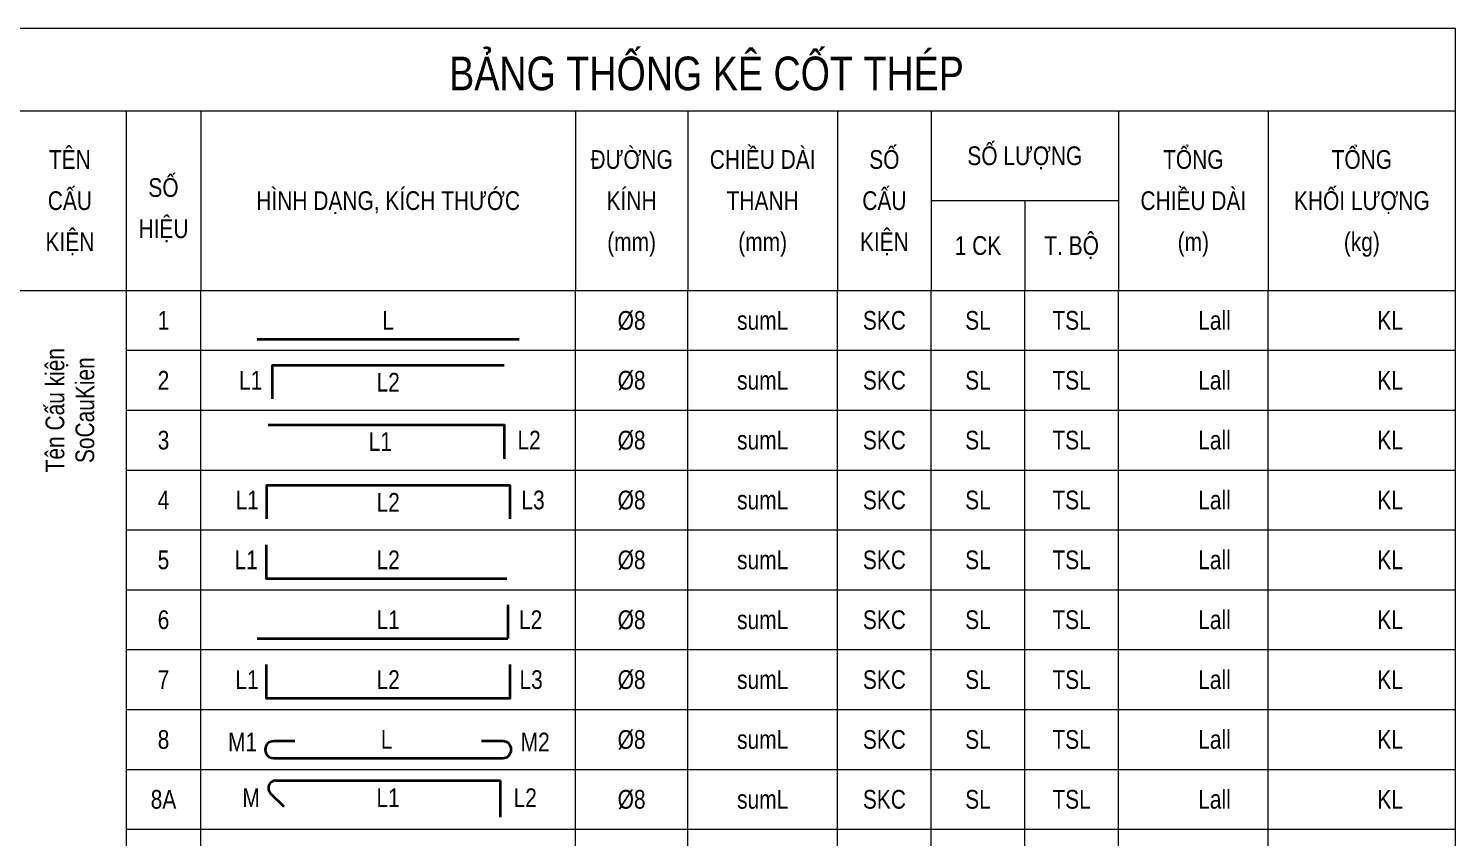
# Model space of a CAD drawing. Header units: millimetres. Extents: x -11144 to 41958, y -3045 to 22041.
# Drawn here: x 19853.9 to 20044.5, y 5881.2 to 5989.3 of the extents above; entities that cross this region are included whole.
import ezdxf
from ezdxf.enums import TextEntityAlignment as Align

# ---------------------------------------------------------------- set-up
doc = ezdxf.new("R2010")
doc.units = ezdxf.units.MM
for name, color, linetype, lineweight in [('DCE_BaoBeTong', 4, 'Continuous', 18), ('Dce_text', 7, 'Continuous', 13), ('DCE_ThepChu', 1, 'Continuous', 35)]:
    doc.layers.add(name, color=color, linetype=linetype, lineweight=lineweight)
doc.styles.add('Dce_Text', font='arial.ttf', dxfattribs={"width": 0.8})

# ---------------------------------------------------------------- blocks, each defined once
blk = doc.blocks.new('TK3')
at = {"layer": 'DCE_BaoBeTong'}
for p, q in [((25, -8), (25, 0)), ((75, -8), (75, 0)), ((90, -8), (90, 0)), ((110, -8), (110, 0)), ((122.5, -8), (122.5, 0)), ((135, -8), (135, 0)), ((147.5, -8), (147.5, 0)), ((167.5, -8), (167.5, 0))]:
    blk.add_line(p, q, dxfattribs=at)
for points in [[(15, -8), (25, -8), (75, -8), (90, -8), (122.5, -8), (135, -8), (147.5, -8), (167.5, -8), (192.5, -8), (192.5, 0)], [(15, 0), (15, -8)]]:
    blk.add_lwpolyline(points, dxfattribs=at)
at = {"layer": 'DCE_ThepChu'}
blk.add_lwpolyline([(65.52, -6.5), (65.52, -2), (33.99, -2)], dxfattribs=at)
at = {"layer": 'DCE_BaoBeTong', "color": 2, "style": 'Dce_Text', "width": 0.8}
blk.add_attdef('TSL', text='', height=2.5, dxfattribs=at).set_placement((141.25, -4), align=Align.MIDDLE_CENTER)
at = {"layer": 'Dce_text', "color": 2, "style": 'Dce_Text', "width": 0.8, "flags": 4}
for tag, p in [('SH', (20, -4)), ('L1', (48.94, -4.19)), ('DK', (82.5, -4)), ('sumL', (100, -4)), ('SKC', (116.25, -4)), ('SL', (128.75, -4))]:
    blk.add_attdef(tag, text='', height=2.5, dxfattribs=at).set_placement(p, align=Align.MIDDLE_CENTER)
blk.add_attdef('L2', text='', height=2.5, dxfattribs=at).set_placement((67.26, -4), align=Align.MIDDLE_LEFT)
for tag, p in [('Lall', (162.5, -4)), ('KL', (185.5, -4))]:
    blk.add_attdef(tag, text='', height=2.5, dxfattribs=at).set_placement(p, align=Align.MIDDLE_RIGHT)
blk = doc.blocks.new('TK4')
at = {"layer": 'DCE_BaoBeTong'}
for p, q in [((25, -8), (25, 0)), ((75, -8), (75, 0)), ((90, -8), (90, 0)), ((110, -8), (110, 0)), ((122.5, -8), (122.5, 0)), ((135, -8), (135, 0)), ((147.5, -8), (147.5, 0)), ((167.5, -8), (167.5, 0))]:
    blk.add_line(p, q, dxfattribs=at)
for points in [[(15, -8), (25, -8), (75, -8), (90, -8), (122.5, -8), (135, -8), (147.5, -8), (167.5, -8), (192.5, -8), (192.5, 0)], [(15, 0), (15, -8)]]:
    blk.add_lwpolyline(points, dxfattribs=at)
at = {"layer": 'DCE_ThepChu'}
blk.add_lwpolyline([(33.78, -6.5), (33.78, -2), (66.22, -2), (66.22, -6.5)], dxfattribs=at)
at = {"layer": 'Dce_text', "color": 2, "style": 'Dce_Text', "width": 0.8, "flags": 4}
for tag, p in [('SH', (20, -4)), ('L2', (50, -4.32)), ('DK', (82.5, -4)), ('sumL', (100, -4)), ('SKC', (116.25, -4)), ('SL', (128.75, -4))]:
    blk.add_attdef(tag, text='', height=2.5, dxfattribs=at).set_placement(p, align=Align.MIDDLE_CENTER)
for tag, p in [('L1', (32.43, -4)), ('Lall', (162.5, -4)), ('KL', (185.5, -4))]:
    blk.add_attdef(tag, text='', height=2.5, dxfattribs=at).set_placement(p, align=Align.MIDDLE_RIGHT)
blk.add_attdef('L3', text='', height=2.5, dxfattribs=at).set_placement((67.48, -4), align=Align.MIDDLE_LEFT)
at = {"layer": 'Dce_text', "color": 2, "style": 'Dce_Text', "width": 0.8}
blk.add_attdef('TSL', text='', height=2.5, dxfattribs=at).set_placement((141.25, -4), align=Align.MIDDLE_CENTER)
blk = doc.blocks.new('TK5')
at = {"layer": 'DCE_BaoBeTong'}
for p, q in [((25, -8), (25, 0)), ((75, -8), (75, 0)), ((90, -8), (90, 0)), ((110, -8), (110, 0)), ((122.5, -8), (122.5, 0)), ((135, -8), (135, 0)), ((147.5, -8), (147.5, 0)), ((167.5, -8), (167.5, 0))]:
    blk.add_line(p, q, dxfattribs=at)
for points in [[(15, -8), (25, -8), (75, -8), (90, -8), (122.5, -8), (135, -8), (147.5, -8), (167.5, -8), (192.5, -8), (192.5, 0)], [(15, 0), (15, -8)]]:
    blk.add_lwpolyline(points, dxfattribs=at)
at = {"layer": 'DCE_ThepChu'}
blk.add_lwpolyline([(33.72, -2), (33.72, -6.5), (65.84, -6.5)], dxfattribs=at)
at = {"layer": 'Dce_text', "color": 2, "style": 'Dce_Text', "width": 0.8, "flags": 4}
for tag, p in [('SH', (20, -4)), ('L2', (50, -4)), ('DK', (82.5, -4)), ('sumL', (100, -4)), ('SKC', (116.25, -4)), ('SL', (128.75, -4))]:
    blk.add_attdef(tag, text='', height=2.5, dxfattribs=at).set_placement(p, align=Align.MIDDLE_CENTER)
for tag, p in [('L1', (32.59, -4)), ('Lall', (162.5, -4)), ('KL', (185.5, -4))]:
    blk.add_attdef(tag, text='', height=2.5, dxfattribs=at).set_placement(p, align=Align.MIDDLE_RIGHT)
at = {"layer": 'Dce_text', "color": 2, "style": 'Dce_Text', "width": 0.8}
blk.add_attdef('TSL', text='', height=2.5, dxfattribs=at).set_placement((141.25, -4), align=Align.MIDDLE_CENTER)
blk = doc.blocks.new('TK6')
at = {"layer": 'DCE_BaoBeTong'}
for p, q in [((25, -8), (25, 0)), ((75, -8), (75, 0)), ((90, -8), (90, 0)), ((110, -8), (110, 0)), ((122.5, -8), (122.5, 0)), ((135, -8), (135, 0)), ((147.5, -8), (147.5, 0)), ((167.5, -8), (167.5, 0))]:
    blk.add_line(p, q, dxfattribs=at)
for points in [[(15, -8), (25, -8), (75, -8), (90, -8), (122.5, -8), (135, -8), (147.5, -8), (167.5, -8), (192.5, -8), (192.5, 0)], [(15, 0), (15, -8)]]:
    blk.add_lwpolyline(points, dxfattribs=at)
at = {"layer": 'DCE_ThepChu'}
for p in [(65.98, -2), (32.5, -6.5)]:
    blk.add_line(p, (65.98, -6.5), dxfattribs=at)
at = {"layer": 'Dce_text', "color": 2, "style": 'Dce_Text', "width": 0.8, "flags": 4}
for tag, p in [('SH', (20, -4)), ('L1', (50, -4)), ('DK', (82.5, -4)), ('sumL', (100, -4)), ('SKC', (116.25, -4)), ('SL', (128.75, -4))]:
    blk.add_attdef(tag, text='', height=2.5, dxfattribs=at).set_placement(p, align=Align.MIDDLE_CENTER)
blk.add_attdef('L2', text='', height=2.5, dxfattribs=at).set_placement((67.46, -4), align=Align.MIDDLE_LEFT)
at = {"layer": 'Dce_text', "color": 2, "style": 'Dce_Text', "width": 0.8}
blk.add_attdef('TSL', text='', height=2.5, dxfattribs=at).set_placement((141.25, -4), align=Align.MIDDLE_CENTER)
at = {"layer": 'Dce_text', "color": 2, "style": 'Dce_Text', "width": 0.8, "flags": 4}
for tag, p in [('Lall', (162.5, -4)), ('KL', (185.5, -4))]:
    blk.add_attdef(tag, text='', height=2.5, dxfattribs=at).set_placement(p, align=Align.MIDDLE_RIGHT)
blk = doc.blocks.new('TK7')
at = {"layer": 'DCE_BaoBeTong'}
for p, q in [((25, -8), (25, 0)), ((75, -8), (75, 0)), ((90, -8), (90, 0)), ((110, -8), (110, 0)), ((122.5, -8), (122.5, 0)), ((135, -8), (135, 0)), ((147.5, -8), (147.5, 0)), ((167.5, -8), (167.5, 0))]:
    blk.add_line(p, q, dxfattribs=at)
for points in [[(15, -8), (25, -8), (75, -8), (90, -8), (122.5, -8), (135, -8), (147.5, -8), (167.5, -8), (192.5, -8), (192.5, 0)], [(15, 0), (15, -8)]]:
    blk.add_lwpolyline(points, dxfattribs=at)
at = {"layer": 'DCE_ThepChu'}
blk.add_lwpolyline([(33.72, -2), (33.72, -6.5), (66.28, -6.5), (66.28, -2)], dxfattribs=at)
at = {"layer": 'Dce_text', "color": 2, "style": 'Dce_Text', "width": 0.8, "flags": 4}
for tag, p in [('SH', (20, -4)), ('L2', (50, -4)), ('DK', (82.5, -4)), ('sumL', (100, -4)), ('SKC', (116.25, -4)), ('SL', (128.75, -4))]:
    blk.add_attdef(tag, text='', height=2.5, dxfattribs=at).set_placement(p, align=Align.MIDDLE_CENTER)
for tag, p in [('L1', (32.68, -4)), ('Lall', (162.5, -4)), ('KL', (185.5, -4))]:
    blk.add_attdef(tag, text='', height=2.5, dxfattribs=at).set_placement(p, align=Align.MIDDLE_RIGHT)
blk.add_attdef('L3', text='', height=2.5, dxfattribs=at).set_placement((67.53, -4), align=Align.MIDDLE_LEFT)
at = {"layer": 'Dce_text', "color": 2, "style": 'Dce_Text', "width": 0.8}
blk.add_attdef('TSL', text='', height=2.5, dxfattribs=at).set_placement((141.25, -4), align=Align.MIDDLE_CENTER)
blk = doc.blocks.new('TKTitle')
at = {"layer": 'DCE_BaoBeTong'}
for p, q in [((15, -11), (15, -35)), ((25, -11), (25, -35)), ((75, -11), (75, -35)), ((90, -11), (90, -35)), ((110, -11), (110, -35)), ((122.5, -11), (122.5, -35)), ((147.5, -11), (147.5, -35)), ((167.5, -11), (167.5, -35)), ((122.5, -23), (147.5, -23)), ((135, -23), (135, -35))]:
    blk.add_line(p, q, dxfattribs=at)
for points in [[(0, 0), (0, -11), (0, -35), (15, -35), (25, -35), (75, -35), (90, -35), (122.5, -35), (135, -35), (147.5, -35), (167.5, -35), (192.5, -35), (192.5, -11), (192.5, 0), (0, 0)], [(0, -11), (15, -11), (25, -11), (75, -11), (90, -11), (122.5, -11), (147.5, -11), (167.5, -11), (192.5, -11)]]:
    blk.add_lwpolyline(points, dxfattribs=at)
at = {"style": 'Dce_Text', "width": 0.8}
for s, height, p in [('BẢNG THỐNG KÊ CỐT THÉP', 4.5, (92.5, -6)), ('SỐ LƯỢNG', 2.5, (135, -17)), ('TÊN', 2.5, (7.5, -17.5)), ('ĐƯỜNG', 2.5, (82.5, -17.5)), ('CHIỀU DÀI', 2.5, (100, -17.5)), ('SỐ', 2.5, (116.25, -17.5)), ('TỔNG', 2.5, (157.5, -17.5)), ('TỔNG', 2.5, (180, -17.5)), ('SỐ', 2.5, (20, -21.25)), ('CẤU', 2.5, (7.5, -23)), ('HÌNH DẠNG, KÍCH THƯỚC', 2.5, (50, -23)), ('KÍNH', 2.5, (82.5, -23)), ('THANH', 2.5, (100, -23)), ('CẤU', 2.5, (116.25, -23)), ('CHIỀU DÀI', 2.5, (157.5, -23)), ('KHỐI LƯỢNG', 2.5, (180, -23)), ('KIỆN', 2.5, (7.5, -28.5)), ('HIỆU', 2.5, (20, -26.75)), ('KIỆN', 2.5, (116.25, -28.5)), ('(mm)', 2.5, (82.5, -28.5)), ('(mm)', 2.5, (100, -28.5)), ('1 CK', 2.5, (128.75, -29)), ('T. BỘ', 2.5, (141.25, -29)), ('(m)', 2.5, (157.5, -28.5)), ('(kg)', 2.5, (180, -28.5))]:
    blk.add_text(s, height=height, dxfattribs=at).set_placement(p, align=Align.MIDDLE_CENTER)
blk = doc.blocks.new('TK2')
at = {"layer": 'DCE_BaoBeTong'}
for p, q in [((25, -8), (25, 0)), ((75, -8), (75, 0)), ((90, -8), (90, 0)), ((110, -8), (110, 0)), ((122.5, -8), (122.5, 0)), ((135, -8), (135, 0)), ((147.5, -8), (147.5, 0)), ((167.5, -8), (167.5, 0))]:
    blk.add_line(p, q, dxfattribs=at)
for points in [[(15, -8), (25, -8), (75, -8), (90, -8), (122.5, -8), (135, -8), (147.5, -8), (167.5, -8), (192.5, -8), (192.5, 0)], [(15, 0), (15, -8)]]:
    blk.add_lwpolyline(points, dxfattribs=at)
at = {"layer": 'DCE_ThepChu'}
blk.add_lwpolyline([(34.55, -6.5), (34.55, -2), (65.49, -2)], dxfattribs=at)
at = {"layer": 'Dce_text', "color": 2, "style": 'Dce_Text', "width": 0.8, "flags": 4}
for tag, p in [('SH', (20, -4)), ('L2', (50, -4.26)), ('DK', (82.5, -4)), ('sumL', (100, -4)), ('SKC', (116.25, -4)), ('SL', (128.75, -4))]:
    blk.add_attdef(tag, text='', height=2.5, dxfattribs=at).set_placement(p, align=Align.MIDDLE_CENTER)
for tag, p in [('L1', (33.18, -4)), ('Lall', (162.5, -4)), ('KL', (185.5, -4))]:
    blk.add_attdef(tag, text='', height=2.5, dxfattribs=at).set_placement(p, align=Align.MIDDLE_RIGHT)
at = {"layer": 'Dce_text', "color": 2, "style": 'Dce_Text', "width": 0.8}
blk.add_attdef('TSL', text='', height=2.5, dxfattribs=at).set_placement((141.25, -4), align=Align.MIDDLE_CENTER)
blk = doc.blocks.new('TK1')
at = {"layer": 'DCE_BaoBeTong'}
for p, q in [((25, -8), (25, 0)), ((75, -8), (75, 0)), ((90, -8), (90, 0)), ((110, -8), (110, 0)), ((122.5, -8), (122.5, 0)), ((135, -8), (135, 0)), ((147.5, -8), (147.5, 0)), ((167.5, -8), (167.5, 0))]:
    blk.add_line(p, q, dxfattribs=at)
for points in [[(15, -8), (25, -8), (75, -8), (90, -8), (122.5, -8), (135, -8), (147.5, -8), (167.5, -8), (192.5, -8), (192.5, 0)], [(15, 0), (15, -8)]]:
    blk.add_lwpolyline(points, dxfattribs=at)
at = {"layer": 'DCE_ThepChu'}
blk.add_lwpolyline([(32.5, -6.5), (67.5, -6.5)], dxfattribs=at)
at = {"layer": 'Dce_text', "color": 2, "style": 'Dce_Text', "width": 0.8, "flags": 4}
for tag, p in [('SH', (20, -4)), ('L', (50, -4)), ('DK', (82.5, -4)), ('sumL', (100, -4)), ('SKC', (116.25, -4)), ('SL', (128.75, -4))]:
    blk.add_attdef(tag, text='', height=2.5, dxfattribs=at).set_placement(p, align=Align.MIDDLE_CENTER)
at = {"layer": 'Dce_text', "color": 2, "style": 'Dce_Text', "width": 0.8}
blk.add_attdef('TSL', text='', height=2.5, dxfattribs=at).set_placement((141.25, -4), align=Align.MIDDLE_CENTER)
at = {"layer": 'Dce_text', "color": 2, "style": 'Dce_Text', "width": 0.8, "flags": 4}
for tag, p in [('Lall', (162.5, -4)), ('KL', (185.5, -4))]:
    blk.add_attdef(tag, text='', height=2.5, dxfattribs=at).set_placement(p, align=Align.MIDDLE_RIGHT)
blk = doc.blocks.new('TK8')
at = {"layer": 'DCE_BaoBeTong'}
for p, q in [((25, -8), (25, 0)), ((75, -8), (75, 0)), ((90, -8), (90, 0)), ((110, -8), (110, 0)), ((122.5, -8), (122.5, 0)), ((135, -8), (135, 0)), ((147.5, -8), (147.5, 0)), ((167.5, -8), (167.5, 0))]:
    blk.add_line(p, q, dxfattribs=at)
for points in [[(15, -8), (25, -8), (75, -8), (90, -8), (122.5, -8), (135, -8), (147.5, -8), (167.5, -8), (192.5, -8), (192.5, 0)], [(15, 0), (15, -8)]]:
    blk.add_lwpolyline(points, dxfattribs=at)
at = {"layer": 'DCE_ThepChu'}
blk.add_lwpolyline([(37.54, -4.23), (34.71, -4.23, 1), (34.71, -6.5), (65.29, -6.5, 1), (65.29, -4.23), (62.46, -4.23)], format="xyb", dxfattribs=at)
at = {"layer": 'Dce_text', "color": 2, "style": 'Dce_Text', "width": 0.8, "flags": 4}
for tag, p in [('SH', (20, -4)), ('L', (49.79, -4)), ('DK', (82.5, -4)), ('sumL', (100, -4)), ('SKC', (116.25, -4)), ('SL', (128.75, -4))]:
    blk.add_attdef(tag, text='', height=2.5, dxfattribs=at).set_placement(p, align=Align.MIDDLE_CENTER)
at = {"layer": 'Dce_text', "color": 2, "style": 'Dce_Text', "width": 0.8}
blk.add_attdef('M1', text='', height=2.5, dxfattribs=at).set_placement((32.5, -4.36), align=Align.MIDDLE_RIGHT)
blk.add_attdef('M2', text='', height=2.5, dxfattribs=at).set_placement((67.69, -4.36), align=Align.MIDDLE_LEFT)
blk.add_attdef('TSL', text='', height=2.5, dxfattribs=at).set_placement((141.25, -4), align=Align.MIDDLE_CENTER)
at = {"layer": 'Dce_text', "color": 2, "style": 'Dce_Text', "width": 0.8, "flags": 4}
for tag, p in [('Lall', (162.5, -4)), ('KL', (185.5, -4))]:
    blk.add_attdef(tag, text='', height=2.5, dxfattribs=at).set_placement(p, align=Align.MIDDLE_RIGHT)
blk = doc.blocks.new('TenCauKien')
at = {"layer": 'Dce_text', "style": 'Dce_Text', "width": 0.8}
for tag, p in [('TENCAUKIEN', (-2, 0)), ('SOCAUKIEN', (2, 0))]:
    blk.add_attdef(tag, text='', height=2.5, rotation=90, dxfattribs=at).set_placement(p, align=Align.MIDDLE_CENTER)
blk = doc.blocks.new('TK8A')
at = {"layer": 'DCE_BaoBeTong'}
for p, q in [((25, -8), (25, 0)), ((75, -8), (75, 0)), ((90, -8), (90, 0)), ((110, -8), (110, 0)), ((122.5, -8), (122.5, 0)), ((135, -8), (135, 0)), ((147.5, -8), (147.5, 0)), ((167.5, -8), (167.5, 0))]:
    blk.add_line(p, q, dxfattribs=at)
for points in [[(15, -8), (25, -8), (75, -8), (90, -8), (122.5, -8), (135, -8), (147.5, -8), (167.5, -8), (192.5, -8), (192.5, 0)], [(15, 0), (15, -8)]]:
    blk.add_lwpolyline(points, dxfattribs=at)
at = {"layer": 'DCE_ThepChu'}
blk.add_line((35, -1.5), (65, -1.5), dxfattribs=at)
for points in [[(65, -6.39), (65, -1.5)], [(34.29, -3.21), (36.06, -4.97)]]:
    blk.add_lwpolyline(points, dxfattribs=at)
blk.add_arc((35, -2.5), 1, 90, 225, dxfattribs=at)
at = {"layer": 'Dce_text', "color": 2, "style": 'Dce_Text', "width": 0.8, "flags": 4}
for tag, p in [('SH', (20, -4)), ('DK', (82.5, -4)), ('sumL', (100, -4)), ('SKC', (116.25, -4)), ('SL', (128.75, -4))]:
    blk.add_attdef(tag, text='', height=2.5, dxfattribs=at).set_placement(p, align=Align.MIDDLE_CENTER)
at = {"layer": 'Dce_text', "color": 2, "style": 'Dce_Text', "width": 0.8}
blk.add_attdef('M', text='', height=2.5, dxfattribs=at).set_placement((32.86, -3.79), align=Align.MIDDLE_RIGHT)
for tag, p in [('L1', (49.99, -3.79)), ('L2', (68.29, -3.79)), ('TSL', (141.25, -4))]:
    blk.add_attdef(tag, text='', height=2.5, dxfattribs=at).set_placement(p, align=Align.MIDDLE_CENTER)
at = {"layer": 'Dce_text', "color": 2, "style": 'Dce_Text', "width": 0.8, "flags": 4}
for tag, p in [('Lall', (162.5, -4)), ('KL', (185.5, -4))]:
    blk.add_attdef(tag, text='', height=2.5, dxfattribs=at).set_placement(p, align=Align.MIDDLE_RIGHT)
blk = doc.blocks.new('TK8B')
at = {"layer": 'DCE_BaoBeTong'}
for p, q in [((25, -8), (25, 0)), ((75, -8), (75, 0)), ((90, -8), (90, 0)), ((110, -8), (110, 0)), ((122.5, -8), (122.5, 0)), ((135, -8), (135, 0)), ((147.5, -8), (147.5, 0)), ((167.5, -8), (167.5, 0))]:
    blk.add_line(p, q, dxfattribs=at)
for points in [[(15, -8), (25, -8), (75, -8), (90, -8), (122.5, -8), (135, -8), (147.5, -8), (167.5, -8), (192.5, -8), (192.5, 0)], [(15, 0), (15, -8)]]:
    blk.add_lwpolyline(points, dxfattribs=at)
at = {"layer": 'Dce_text', "color": 2, "style": 'Dce_Text', "width": 0.8, "flags": 4}
for tag, p in [('SH', (20, -4)), ('L', (49.79, -4)), ('DK', (82.5, -4)), ('sumL', (100, -4)), ('SKC', (116.25, -4)), ('SL', (128.75, -4))]:
    blk.add_attdef(tag, text='', height=2.5, dxfattribs=at).set_placement(p, align=Align.MIDDLE_CENTER)
at = {"layer": 'Dce_text', "color": 2, "style": 'Dce_Text', "width": 0.8}
blk.add_attdef('M1', text='', height=2.5, dxfattribs=at).set_placement((32.5, -4.36), align=Align.MIDDLE_RIGHT)
blk.add_attdef('M2', text='', height=2.5, dxfattribs=at).set_placement((67.69, -4.36), align=Align.MIDDLE_LEFT)
blk.add_attdef('TSL', text='', height=2.5, dxfattribs=at).set_placement((141.25, -4), align=Align.MIDDLE_CENTER)
at = {"layer": 'Dce_text', "color": 2, "style": 'Dce_Text', "width": 0.8, "flags": 4}
for tag, p in [('Lall', (162.5, -4)), ('KL', (185.5, -4))]:
    blk.add_attdef(tag, text='', height=2.5, dxfattribs=at).set_placement(p, align=Align.MIDDLE_RIGHT)
blk = doc.blocks.new('Block_ALL')
for name, p in [('TKTitle', (19851.97, 5989.29)), ('TK8B', (19851.97, 5882.29))]:
    blk.add_blockref(name, p)
ref = blk.add_blockref('TK1', (19851.97, 5954.29))
ref.add_attrib('KL', 'KL', dxfattribs={"layer": 'Dce_text', "color": 2, "height": 2.5, "style": 'Dce_Text', "width": 0.8}).set_placement((20037.47, 5950.29), align=Align.MIDDLE_RIGHT)
ref.add_attrib('Lall', 'Lall', dxfattribs={"layer": 'Dce_text', "color": 2, "height": 2.5, "style": 'Dce_Text', "width": 0.8}).set_placement((20014.47, 5950.29), align=Align.MIDDLE_RIGHT)
ref.add_attrib('SKC', 'SKC', dxfattribs={"layer": 'Dce_text', "color": 2, "height": 2.5, "style": 'Dce_Text', "width": 0.8}).set_placement((19968.22, 5950.29), align=Align.MIDDLE_CENTER)
ref.add_attrib('SL', 'SL', dxfattribs={"layer": 'Dce_text', "color": 2, "height": 2.5, "style": 'Dce_Text', "width": 0.8}).set_placement((19980.72, 5950.29), align=Align.MIDDLE_CENTER)
ref.add_attrib('sumL', 'sumL', dxfattribs={"layer": 'Dce_text', "color": 2, "height": 2.5, "style": 'Dce_Text', "width": 0.8}).set_placement((19951.97, 5950.29), align=Align.MIDDLE_CENTER)
ref.add_attrib('DK', 'Ø8', dxfattribs={"layer": 'Dce_text', "color": 2, "height": 2.5, "style": 'Dce_Text', "width": 0.8}).set_placement((19934.47, 5950.29), align=Align.MIDDLE_CENTER)
ref.add_attrib('L', 'L', dxfattribs={"layer": 'Dce_text', "color": 2, "height": 2.5, "style": 'Dce_Text', "width": 0.8}).set_placement((19901.97, 5950.29), align=Align.MIDDLE_CENTER)
ref.add_attrib('SH', '1', dxfattribs={"layer": 'Dce_text', "color": 2, "height": 2.5, "style": 'Dce_Text', "width": 0.8}).set_placement((19871.97, 5950.29), align=Align.MIDDLE_CENTER)
ref.add_attrib('TSL', 'TSL', dxfattribs={"layer": 'Dce_text', "color": 2, "height": 2.5, "style": 'Dce_Text', "width": 0.8}).set_placement((19993.22, 5950.29), align=Align.MIDDLE_CENTER)
ref = blk.add_blockref('TK2', (19851.97, 5946.29))
ref.add_attrib('SH', '2', dxfattribs={"layer": 'Dce_text', "color": 2, "height": 2.5, "style": 'Dce_Text', "width": 0.8}).set_placement((19871.97, 5942.29), align=Align.MIDDLE_CENTER)
ref.add_attrib('L2', 'L2', dxfattribs={"layer": 'Dce_text', "color": 2, "height": 2.5, "style": 'Dce_Text', "width": 0.8}).set_placement((19901.97, 5942.03), align=Align.MIDDLE_CENTER)
ref.add_attrib('L1', 'L1', dxfattribs={"layer": 'Dce_text', "color": 2, "height": 2.5, "style": 'Dce_Text', "width": 0.8}).set_placement((19885.15, 5942.29), align=Align.MIDDLE_RIGHT)
ref.add_attrib('DK', 'Ø8', dxfattribs={"layer": 'Dce_text', "color": 2, "height": 2.5, "style": 'Dce_Text', "width": 0.8}).set_placement((19934.47, 5942.29), align=Align.MIDDLE_CENTER)
ref.add_attrib('sumL', 'sumL', dxfattribs={"layer": 'Dce_text', "color": 2, "height": 2.5, "style": 'Dce_Text', "width": 0.8}).set_placement((19951.97, 5942.29), align=Align.MIDDLE_CENTER)
ref.add_attrib('SL', 'SL', dxfattribs={"layer": 'Dce_text', "color": 2, "height": 2.5, "style": 'Dce_Text', "width": 0.8}).set_placement((19980.72, 5942.29), align=Align.MIDDLE_CENTER)
ref.add_attrib('SKC', 'SKC', dxfattribs={"layer": 'Dce_text', "color": 2, "height": 2.5, "style": 'Dce_Text', "width": 0.8}).set_placement((19968.22, 5942.29), align=Align.MIDDLE_CENTER)
ref.add_attrib('Lall', 'Lall', dxfattribs={"layer": 'Dce_text', "color": 2, "height": 2.5, "style": 'Dce_Text', "width": 0.8}).set_placement((20014.47, 5942.29), align=Align.MIDDLE_RIGHT)
ref.add_attrib('KL', 'KL', dxfattribs={"layer": 'Dce_text', "color": 2, "height": 2.5, "style": 'Dce_Text', "width": 0.8}).set_placement((20037.47, 5942.29), align=Align.MIDDLE_RIGHT)
ref.add_attrib('TSL', 'TSL', dxfattribs={"layer": 'Dce_text', "color": 2, "height": 2.5, "style": 'Dce_Text', "width": 0.8}).set_placement((19993.22, 5942.29), align=Align.MIDDLE_CENTER)
ref = blk.add_blockref('TenCauKien', (19859.47, 5938.29))
ref.add_attrib('SOCAUKIEN', 'SoCauKien', dxfattribs={"height": 2.5, "rotation": 90, "style": 'Dce_Text', "width": 0.8}).set_placement((19861.47, 5938.29), align=Align.MIDDLE_CENTER)
ref.add_attrib('TENCAUKIEN', 'Tên Cấu kiện', dxfattribs={"height": 2.5, "rotation": 90, "style": 'Dce_Text', "width": 0.8}).set_placement((19857.47, 5938.29), align=Align.MIDDLE_CENTER)
ref = blk.add_blockref('TK3', (19851.97, 5938.29))
ref.add_attrib('SH', '3', dxfattribs={"layer": 'Dce_text', "color": 2, "height": 2.5, "style": 'Dce_Text', "width": 0.8}).set_placement((19871.97, 5934.29), align=Align.MIDDLE_CENTER)
ref.add_attrib('L1', 'L1', dxfattribs={"layer": 'Dce_text', "color": 2, "height": 2.5, "style": 'Dce_Text', "width": 0.8}).set_placement((19900.91, 5934.1), align=Align.MIDDLE_CENTER)
ref.add_attrib('L2', 'L2', dxfattribs={"layer": 'Dce_text', "color": 2, "height": 2.5, "style": 'Dce_Text', "width": 0.8}).set_placement((19919.23, 5934.29), align=Align.MIDDLE_LEFT)
ref.add_attrib('DK', 'Ø8', dxfattribs={"layer": 'Dce_text', "color": 2, "height": 2.5, "style": 'Dce_Text', "width": 0.8}).set_placement((19934.47, 5934.29), align=Align.MIDDLE_CENTER)
ref.add_attrib('sumL', 'sumL', dxfattribs={"layer": 'Dce_text', "color": 2, "height": 2.5, "style": 'Dce_Text', "width": 0.8}).set_placement((19951.97, 5934.29), align=Align.MIDDLE_CENTER)
ref.add_attrib('SL', 'SL', dxfattribs={"layer": 'Dce_text', "color": 2, "height": 2.5, "style": 'Dce_Text', "width": 0.8}).set_placement((19980.72, 5934.29), align=Align.MIDDLE_CENTER)
ref.add_attrib('SKC', 'SKC', dxfattribs={"layer": 'Dce_text', "color": 2, "height": 2.5, "style": 'Dce_Text', "width": 0.8}).set_placement((19968.22, 5934.29), align=Align.MIDDLE_CENTER)
ref.add_attrib('Lall', 'Lall', dxfattribs={"layer": 'Dce_text', "color": 2, "height": 2.5, "style": 'Dce_Text', "width": 0.8}).set_placement((20014.47, 5934.29), align=Align.MIDDLE_RIGHT)
ref.add_attrib('KL', 'KL', dxfattribs={"layer": 'Dce_text', "color": 2, "height": 2.5, "style": 'Dce_Text', "width": 0.8}).set_placement((20037.47, 5934.29), align=Align.MIDDLE_RIGHT)
ref.add_attrib('TSL', 'TSL', dxfattribs={"layer": 'DCE_BaoBeTong', "color": 2, "height": 2.5, "style": 'Dce_Text', "width": 0.8}).set_placement((19993.22, 5934.29), align=Align.MIDDLE_CENTER)
ref = blk.add_blockref('TK4', (19851.97, 5930.29))
ref.add_attrib('SH', '4', dxfattribs={"layer": 'Dce_text', "color": 2, "height": 2.5, "style": 'Dce_Text', "width": 0.8}).set_placement((19871.97, 5926.29), align=Align.MIDDLE_CENTER)
ref.add_attrib('L2', 'L2', dxfattribs={"layer": 'Dce_text', "color": 2, "height": 2.5, "style": 'Dce_Text', "width": 0.8}).set_placement((19901.97, 5925.97), align=Align.MIDDLE_CENTER)
ref.add_attrib('L1', 'L1', dxfattribs={"layer": 'Dce_text', "color": 2, "height": 2.5, "style": 'Dce_Text', "width": 0.8}).set_placement((19884.7, 5926.29), align=Align.MIDDLE_RIGHT)
ref.add_attrib('L3', 'L3', dxfattribs={"layer": 'Dce_text', "color": 2, "height": 2.5, "style": 'Dce_Text', "width": 0.8}).set_placement((19919.76, 5926.29), align=Align.MIDDLE_LEFT)
ref.add_attrib('DK', 'Ø8', dxfattribs={"layer": 'Dce_text', "color": 2, "height": 2.5, "style": 'Dce_Text', "width": 0.8}).set_placement((19934.47, 5926.29), align=Align.MIDDLE_CENTER)
ref.add_attrib('sumL', 'sumL', dxfattribs={"layer": 'Dce_text', "color": 2, "height": 2.5, "style": 'Dce_Text', "width": 0.8}).set_placement((19951.97, 5926.29), align=Align.MIDDLE_CENTER)
ref.add_attrib('SL', 'SL', dxfattribs={"layer": 'Dce_text', "color": 2, "height": 2.5, "style": 'Dce_Text', "width": 0.8}).set_placement((19980.72, 5926.29), align=Align.MIDDLE_CENTER)
ref.add_attrib('SKC', 'SKC', dxfattribs={"layer": 'Dce_text', "color": 2, "height": 2.5, "style": 'Dce_Text', "width": 0.8}).set_placement((19968.22, 5926.29), align=Align.MIDDLE_CENTER)
ref.add_attrib('Lall', 'Lall', dxfattribs={"layer": 'Dce_text', "color": 2, "height": 2.5, "style": 'Dce_Text', "width": 0.8}).set_placement((20014.47, 5926.29), align=Align.MIDDLE_RIGHT)
ref.add_attrib('KL', 'KL', dxfattribs={"layer": 'Dce_text', "color": 2, "height": 2.5, "style": 'Dce_Text', "width": 0.8}).set_placement((20037.47, 5926.29), align=Align.MIDDLE_RIGHT)
ref.add_attrib('TSL', 'TSL', dxfattribs={"layer": 'Dce_text', "color": 2, "height": 2.5, "style": 'Dce_Text', "width": 0.8}).set_placement((19993.22, 5926.29), align=Align.MIDDLE_CENTER)
ref = blk.add_blockref('TK5', (19851.97, 5922.29))
ref.add_attrib('SH', '5', dxfattribs={"layer": 'Dce_text', "color": 2, "height": 2.5, "style": 'Dce_Text', "width": 0.8}).set_placement((19871.97, 5918.29), align=Align.MIDDLE_CENTER)
ref.add_attrib('L2', 'L2', dxfattribs={"layer": 'Dce_text', "color": 2, "height": 2.5, "style": 'Dce_Text', "width": 0.8}).set_placement((19901.97, 5918.29), align=Align.MIDDLE_CENTER)
ref.add_attrib('L1', 'L1', dxfattribs={"layer": 'Dce_text', "color": 2, "height": 2.5, "style": 'Dce_Text', "width": 0.8}).set_placement((19884.56, 5918.29), align=Align.MIDDLE_RIGHT)
ref.add_attrib('DK', 'Ø8', dxfattribs={"layer": 'Dce_text', "color": 2, "height": 2.5, "style": 'Dce_Text', "width": 0.8}).set_placement((19934.47, 5918.29), align=Align.MIDDLE_CENTER)
ref.add_attrib('sumL', 'sumL', dxfattribs={"layer": 'Dce_text', "color": 2, "height": 2.5, "style": 'Dce_Text', "width": 0.8}).set_placement((19951.97, 5918.29), align=Align.MIDDLE_CENTER)
ref.add_attrib('SL', 'SL', dxfattribs={"layer": 'Dce_text', "color": 2, "height": 2.5, "style": 'Dce_Text', "width": 0.8}).set_placement((19980.72, 5918.29), align=Align.MIDDLE_CENTER)
ref.add_attrib('SKC', 'SKC', dxfattribs={"layer": 'Dce_text', "color": 2, "height": 2.5, "style": 'Dce_Text', "width": 0.8}).set_placement((19968.22, 5918.29), align=Align.MIDDLE_CENTER)
ref.add_attrib('Lall', 'Lall', dxfattribs={"layer": 'Dce_text', "color": 2, "height": 2.5, "style": 'Dce_Text', "width": 0.8}).set_placement((20014.47, 5918.29), align=Align.MIDDLE_RIGHT)
ref.add_attrib('KL', 'KL', dxfattribs={"layer": 'Dce_text', "color": 2, "height": 2.5, "style": 'Dce_Text', "width": 0.8}).set_placement((20037.47, 5918.29), align=Align.MIDDLE_RIGHT)
ref.add_attrib('TSL', 'TSL', dxfattribs={"layer": 'Dce_text', "color": 2, "height": 2.5, "style": 'Dce_Text', "width": 0.8}).set_placement((19993.22, 5918.29), align=Align.MIDDLE_CENTER)
ref = blk.add_blockref('TK6', (19851.97, 5914.29))
ref.add_attrib('SH', '6', dxfattribs={"layer": 'Dce_text', "color": 2, "height": 2.5, "style": 'Dce_Text', "width": 0.8}).set_placement((19871.97, 5910.29), align=Align.MIDDLE_CENTER)
ref.add_attrib('L1', 'L1', dxfattribs={"layer": 'Dce_text', "color": 2, "height": 2.5, "style": 'Dce_Text', "width": 0.8}).set_placement((19901.97, 5910.29), align=Align.MIDDLE_CENTER)
ref.add_attrib('L2', 'L2', dxfattribs={"layer": 'Dce_text', "color": 2, "height": 2.5, "style": 'Dce_Text', "width": 0.8}).set_placement((19919.43, 5910.29), align=Align.MIDDLE_LEFT)
ref.add_attrib('DK', 'Ø8', dxfattribs={"layer": 'Dce_text', "color": 2, "height": 2.5, "style": 'Dce_Text', "width": 0.8}).set_placement((19934.47, 5910.29), align=Align.MIDDLE_CENTER)
ref.add_attrib('sumL', 'sumL', dxfattribs={"layer": 'Dce_text', "color": 2, "height": 2.5, "style": 'Dce_Text', "width": 0.8}).set_placement((19951.97, 5910.29), align=Align.MIDDLE_CENTER)
ref.add_attrib('SL', 'SL', dxfattribs={"layer": 'Dce_text', "color": 2, "height": 2.5, "style": 'Dce_Text', "width": 0.8}).set_placement((19980.72, 5910.29), align=Align.MIDDLE_CENTER)
ref.add_attrib('SKC', 'SKC', dxfattribs={"layer": 'Dce_text', "color": 2, "height": 2.5, "style": 'Dce_Text', "width": 0.8}).set_placement((19968.22, 5910.29), align=Align.MIDDLE_CENTER)
ref.add_attrib('Lall', 'Lall', dxfattribs={"layer": 'Dce_text', "color": 2, "height": 2.5, "style": 'Dce_Text', "width": 0.8}).set_placement((20014.47, 5910.29), align=Align.MIDDLE_RIGHT)
ref.add_attrib('KL', 'KL', dxfattribs={"layer": 'Dce_text', "color": 2, "height": 2.5, "style": 'Dce_Text', "width": 0.8}).set_placement((20037.47, 5910.29), align=Align.MIDDLE_RIGHT)
ref.add_attrib('TSL', 'TSL', dxfattribs={"layer": 'Dce_text', "color": 2, "height": 2.5, "style": 'Dce_Text', "width": 0.8}).set_placement((19993.22, 5910.29), align=Align.MIDDLE_CENTER)
ref = blk.add_blockref('TK7', (19851.97, 5906.29))
ref.add_attrib('SH', '7', dxfattribs={"layer": 'Dce_text', "color": 2, "height": 2.5, "style": 'Dce_Text', "width": 0.8}).set_placement((19871.97, 5902.29), align=Align.MIDDLE_CENTER)
ref.add_attrib('L2', 'L2', dxfattribs={"layer": 'Dce_text', "color": 2, "height": 2.5, "style": 'Dce_Text', "width": 0.8}).set_placement((19901.97, 5902.29), align=Align.MIDDLE_CENTER)
ref.add_attrib('L1', 'L1', dxfattribs={"layer": 'Dce_text', "color": 2, "height": 2.5, "style": 'Dce_Text', "width": 0.8}).set_placement((19884.66, 5902.29), align=Align.MIDDLE_RIGHT)
ref.add_attrib('L3', 'L3', dxfattribs={"layer": 'Dce_text', "color": 2, "height": 2.5, "style": 'Dce_Text', "width": 0.8}).set_placement((19919.5, 5902.29), align=Align.MIDDLE_LEFT)
ref.add_attrib('DK', 'Ø8', dxfattribs={"layer": 'Dce_text', "color": 2, "height": 2.5, "style": 'Dce_Text', "width": 0.8}).set_placement((19934.47, 5902.29), align=Align.MIDDLE_CENTER)
ref.add_attrib('sumL', 'sumL', dxfattribs={"layer": 'Dce_text', "color": 2, "height": 2.5, "style": 'Dce_Text', "width": 0.8}).set_placement((19951.97, 5902.29), align=Align.MIDDLE_CENTER)
ref.add_attrib('SL', 'SL', dxfattribs={"layer": 'Dce_text', "color": 2, "height": 2.5, "style": 'Dce_Text', "width": 0.8}).set_placement((19980.72, 5902.29), align=Align.MIDDLE_CENTER)
ref.add_attrib('SKC', 'SKC', dxfattribs={"layer": 'Dce_text', "color": 2, "height": 2.5, "style": 'Dce_Text', "width": 0.8}).set_placement((19968.22, 5902.29), align=Align.MIDDLE_CENTER)
ref.add_attrib('Lall', 'Lall', dxfattribs={"layer": 'Dce_text', "color": 2, "height": 2.5, "style": 'Dce_Text', "width": 0.8}).set_placement((20014.47, 5902.29), align=Align.MIDDLE_RIGHT)
ref.add_attrib('KL', 'KL', dxfattribs={"layer": 'Dce_text', "color": 2, "height": 2.5, "style": 'Dce_Text', "width": 0.8}).set_placement((20037.47, 5902.29), align=Align.MIDDLE_RIGHT)
ref.add_attrib('TSL', 'TSL', dxfattribs={"layer": 'Dce_text', "color": 2, "height": 2.5, "style": 'Dce_Text', "width": 0.8}).set_placement((19993.22, 5902.29), align=Align.MIDDLE_CENTER)
ref = blk.add_blockref('TK8', (19851.97, 5898.29))
ref.add_attrib('M2', 'M2', dxfattribs={"layer": 'Dce_text', "color": 2, "height": 2.5, "style": 'Dce_Text', "width": 0.8}).set_placement((19919.66, 5893.94), align=Align.MIDDLE_LEFT)
ref.add_attrib('M1', 'M1', dxfattribs={"layer": 'Dce_text', "color": 2, "height": 2.5, "style": 'Dce_Text', "width": 0.8}).set_placement((19884.47, 5893.94), align=Align.MIDDLE_RIGHT)
ref.add_attrib('KL', 'KL', dxfattribs={"layer": 'Dce_text', "color": 2, "height": 2.5, "style": 'Dce_Text', "width": 0.8}).set_placement((20037.47, 5894.29), align=Align.MIDDLE_RIGHT)
ref.add_attrib('Lall', 'Lall', dxfattribs={"layer": 'Dce_text', "color": 2, "height": 2.5, "style": 'Dce_Text', "width": 0.8}).set_placement((20014.47, 5894.29), align=Align.MIDDLE_RIGHT)
ref.add_attrib('SKC', 'SKC', dxfattribs={"layer": 'Dce_text', "color": 2, "height": 2.5, "style": 'Dce_Text', "width": 0.8}).set_placement((19968.22, 5894.29), align=Align.MIDDLE_CENTER)
ref.add_attrib('SL', 'SL', dxfattribs={"layer": 'Dce_text', "color": 2, "height": 2.5, "style": 'Dce_Text', "width": 0.8}).set_placement((19980.72, 5894.29), align=Align.MIDDLE_CENTER)
ref.add_attrib('sumL', 'sumL', dxfattribs={"layer": 'Dce_text', "color": 2, "height": 2.5, "style": 'Dce_Text', "width": 0.8}).set_placement((19951.97, 5894.29), align=Align.MIDDLE_CENTER)
ref.add_attrib('DK', 'Ø8', dxfattribs={"layer": 'Dce_text', "color": 2, "height": 2.5, "style": 'Dce_Text', "width": 0.8}).set_placement((19934.47, 5894.29), align=Align.MIDDLE_CENTER)
ref.add_attrib('L', 'L', dxfattribs={"layer": 'Dce_text', "color": 2, "height": 2.5, "style": 'Dce_Text', "width": 0.8}).set_placement((19901.76, 5894.29), align=Align.MIDDLE_CENTER)
ref.add_attrib('SH', '8', dxfattribs={"layer": 'Dce_text', "color": 2, "height": 2.5, "style": 'Dce_Text', "width": 0.8}).set_placement((19871.97, 5894.29), align=Align.MIDDLE_CENTER)
ref.add_attrib('TSL', 'TSL', dxfattribs={"layer": 'Dce_text', "color": 2, "height": 2.5, "style": 'Dce_Text', "width": 0.8}).set_placement((19993.22, 5894.29), align=Align.MIDDLE_CENTER)
ref = blk.add_blockref('TK8A', (19851.97, 5890.29))
ref.add_attrib('TSL', 'TSL', dxfattribs={"layer": 'Dce_text', "color": 2, "height": 2.5, "style": 'Dce_Text', "width": 0.8}).set_placement((19993.22, 5886.29), align=Align.MIDDLE_CENTER)
ref.add_attrib('L2', 'L2', dxfattribs={"layer": 'Dce_text', "color": 2, "height": 2.5, "style": 'Dce_Text', "width": 0.8}).set_placement((19920.26, 5886.5), align=Align.MIDDLE_CENTER)
ref.add_attrib('L1', 'L1', dxfattribs={"layer": 'Dce_text', "color": 2, "height": 2.5, "style": 'Dce_Text', "width": 0.8}).set_placement((19901.96, 5886.5), align=Align.MIDDLE_CENTER)
ref.add_attrib('M', 'M', dxfattribs={"layer": 'Dce_text', "color": 2, "height": 2.5, "style": 'Dce_Text', "width": 0.8}).set_placement((19884.83, 5886.5), align=Align.MIDDLE_RIGHT)
ref.add_attrib('KL', 'KL', dxfattribs={"layer": 'Dce_text', "color": 2, "height": 2.5, "style": 'Dce_Text', "width": 0.8}).set_placement((20037.47, 5886.29), align=Align.MIDDLE_RIGHT)
ref.add_attrib('Lall', 'Lall', dxfattribs={"layer": 'Dce_text', "color": 2, "height": 2.5, "style": 'Dce_Text', "width": 0.8}).set_placement((20014.47, 5886.29), align=Align.MIDDLE_RIGHT)
ref.add_attrib('SKC', 'SKC', dxfattribs={"layer": 'Dce_text', "color": 2, "height": 2.5, "style": 'Dce_Text', "width": 0.8}).set_placement((19968.22, 5886.29), align=Align.MIDDLE_CENTER)
ref.add_attrib('SL', 'SL', dxfattribs={"layer": 'Dce_text', "color": 2, "height": 2.5, "style": 'Dce_Text', "width": 0.8}).set_placement((19980.72, 5886.29), align=Align.MIDDLE_CENTER)
ref.add_attrib('sumL', 'sumL', dxfattribs={"layer": 'Dce_text', "color": 2, "height": 2.5, "style": 'Dce_Text', "width": 0.8}).set_placement((19951.97, 5886.29), align=Align.MIDDLE_CENTER)
ref.add_attrib('DK', 'Ø8', dxfattribs={"layer": 'Dce_text', "color": 2, "height": 2.5, "style": 'Dce_Text', "width": 0.8}).set_placement((19934.47, 5886.29), align=Align.MIDDLE_CENTER)
ref.add_attrib('SH', '8A', dxfattribs={"layer": 'Dce_text', "color": 2, "height": 2.5, "style": 'Dce_Text', "width": 0.8}).set_placement((19871.97, 5886.29), align=Align.MIDDLE_CENTER)

msp = doc.modelspace()

# ---------------------------------------------------------------- block references
msp.add_blockref('Block_ALL', (0, 0))

doc.saveas('drawing.dxf')
